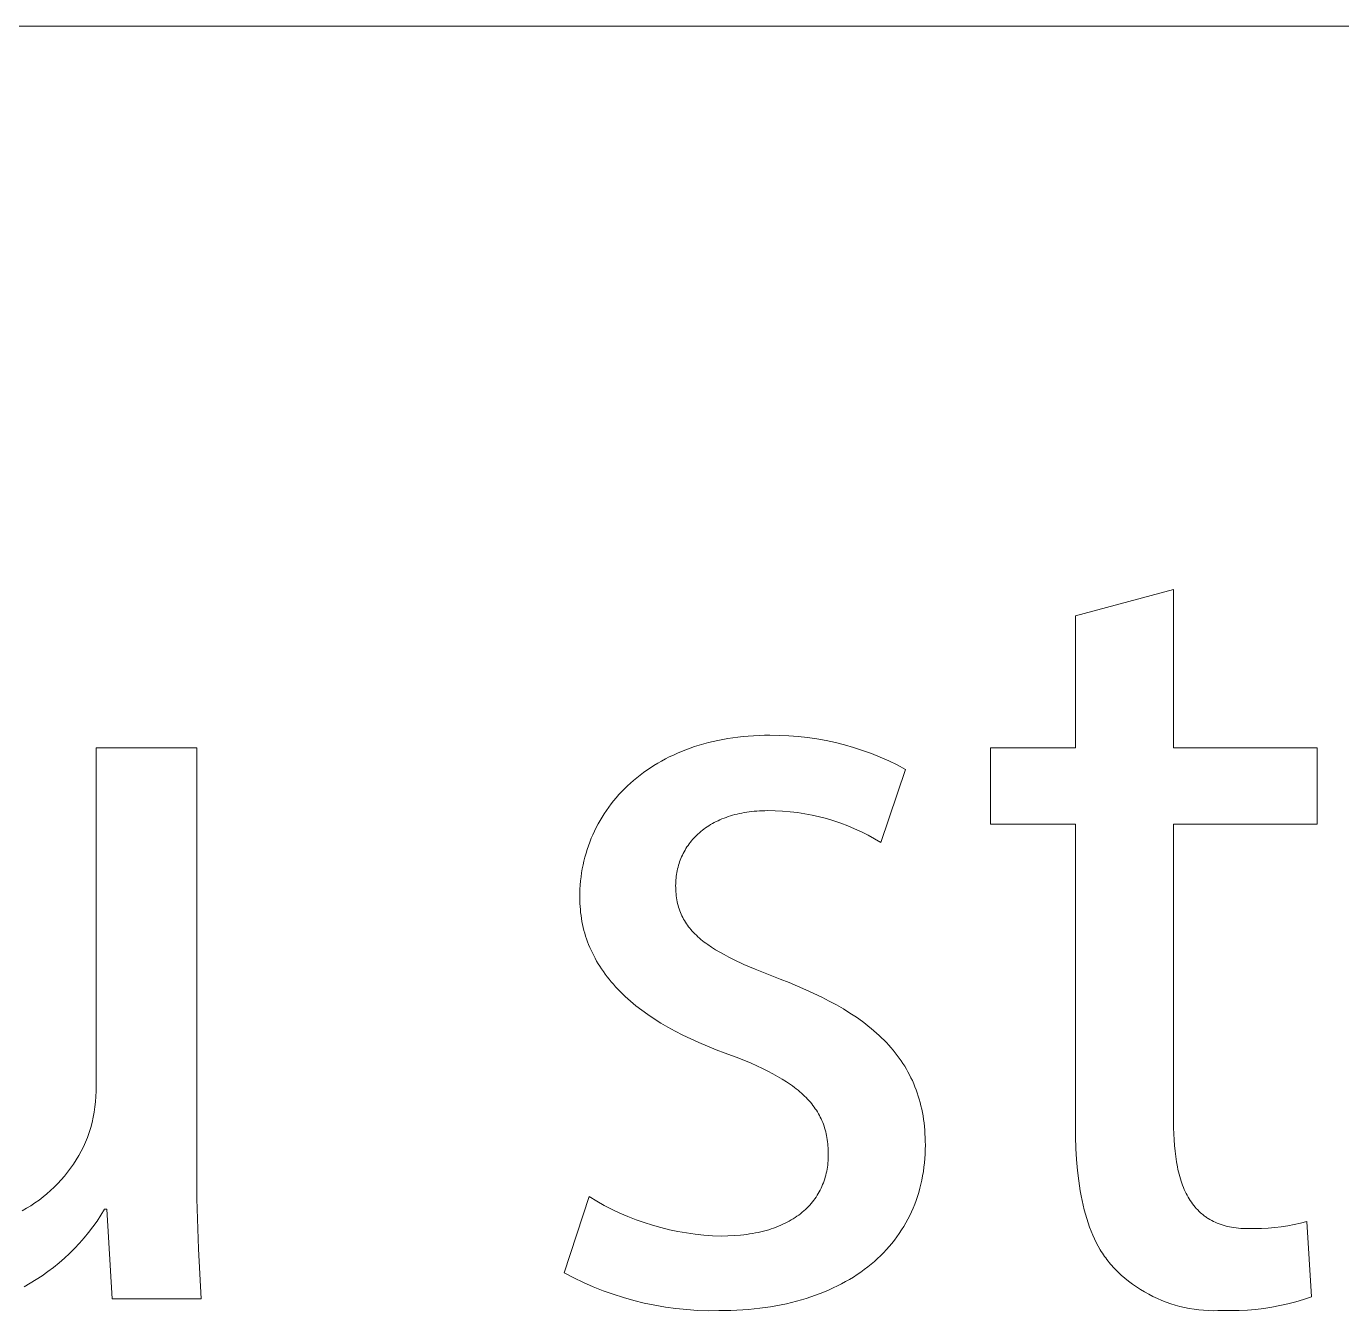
# Model space of a CAD drawing. Header units: millimetres. Extents: x -1519 to 3497, y -297 to 3208.
# Drawn here: x 2472.1 to 2530.1, y -213.2 to -156.6 of the extents above; entities that cross this region are included whole.
import ezdxf

# ---------------------------------------------------------------- set-up
doc = ezdxf.new("R2010")
doc.units = ezdxf.units.MM
doc.header["$MEASUREMENT"] = 0
doc.layers.add('Domyślny', color=7, linetype='Continuous', true_color=0x000000)

msp = doc.modelspace()

# ---------------------------------------------------------------- linework, layer by layer
at = {"layer": 'Domyślny', "color": 18, "lineweight": 15, "true_color": 0x000000}
for p, q in [((1601.477, -156.6), (3492.387, -156.6)), ((2518.326, -182.596), (2522.653, -181.443)), ((2522.653, -181.443), (2522.653, -188.426)), ((2518.326, -188.426), (2518.326, -182.596)), ((2503.907, -187.903), (2504.142, -187.887)), ((2504.142, -187.887), (2504.379, -187.875)), ((2504.379, -187.875), (2504.62, -187.868)), ((2504.62, -187.868), (2504.863, -187.866)), ((2504.863, -187.866), (2505.279, -187.87)), ((2505.279, -187.87), (2505.694, -187.888)), ((2505.694, -187.888), (2506.108, -187.92)), ((2475.162, -203.334), (2475.162, -188.417)), ((2475.162, -188.417), (2479.588, -188.417)), ((2479.588, -188.417), (2479.588, -206.107)), ((2501.156, -188.504), (2501.347, -188.433)), ((2501.347, -188.433), (2501.542, -188.367)), ((2501.542, -188.367), (2501.741, -188.304)), ((2501.741, -188.304), (2501.943, -188.246)), ((2501.943, -188.246), (2502.148, -188.191)), ((2502.148, -188.191), (2502.356, -188.14)), ((2502.356, -188.14), (2502.568, -188.093)), ((2502.568, -188.093), (2502.783, -188.051)), ((2502.783, -188.051), (2503.002, -188.013)), ((2503.002, -188.013), (2503.223, -187.979)), ((2503.223, -187.979), (2503.448, -187.949)), ((2503.448, -187.949), (2503.676, -187.924)), ((2503.676, -187.924), (2503.907, -187.903)), ((2506.108, -187.92), (2506.521, -187.967)), ((2506.521, -187.967), (2506.932, -188.027)), ((2506.932, -188.027), (2507.341, -188.1)), ((2507.341, -188.1), (2507.747, -188.188)), ((2507.747, -188.188), (2508.15, -188.289)), ((2508.15, -188.289), (2508.549, -188.404)), ((2508.549, -188.404), (2508.944, -188.533)), ((2514.585, -191.783), (2514.585, -188.426)), ((2514.585, -188.426), (2518.326, -188.426)), ((2522.653, -188.426), (2528.983, -188.426)), ((2528.983, -188.426), (2528.983, -191.783)), ((2499.912, -189.097), (2500.079, -189.002)), ((2500.079, -189.002), (2500.25, -188.91)), ((2500.25, -188.91), (2500.424, -188.822)), ((2500.424, -188.822), (2500.602, -188.737)), ((2500.602, -188.737), (2500.783, -188.655)), ((2500.783, -188.655), (2500.967, -188.578)), ((2500.967, -188.578), (2501.156, -188.504)), ((2508.944, -188.533), (2509.335, -188.674)), ((2509.335, -188.674), (2509.721, -188.829)), ((2509.721, -188.829), (2510.101, -188.996)), ((2510.101, -188.996), (2510.475, -189.176)), ((2498.988, -189.737), (2499.133, -189.623)), ((2499.133, -189.623), (2499.281, -189.511)), ((2499.281, -189.511), (2499.433, -189.403)), ((2499.433, -189.403), (2499.589, -189.298)), ((2499.589, -189.298), (2499.749, -189.196)), ((2499.749, -189.196), (2499.912, -189.097)), ((2510.843, -189.369), (2509.757, -192.593)), ((2510.475, -189.176), (2510.843, -189.369)), ((2498.447, -190.224), (2498.576, -190.098)), ((2498.576, -190.098), (2498.71, -189.975)), ((2498.71, -189.975), (2498.847, -189.855)), ((2498.847, -189.855), (2498.988, -189.737)), ((2497.858, -190.894), (2497.968, -190.755)), ((2497.968, -190.755), (2498.082, -190.618)), ((2498.082, -190.618), (2498.2, -190.484)), ((2498.2, -190.484), (2498.321, -190.353)), ((2498.321, -190.353), (2498.447, -190.224)), ((2497.459, -191.474), (2497.553, -191.326)), ((2497.553, -191.326), (2497.651, -191.179)), ((2497.651, -191.179), (2497.752, -191.035)), ((2497.752, -191.035), (2497.858, -190.894)), ((2503.314, -191.366), (2503.215, -191.393)), ((2503.414, -191.341), (2503.314, -191.366)), ((2503.517, -191.317), (2503.414, -191.341)), ((2503.621, -191.296), (2503.517, -191.317)), ((2503.728, -191.276), (2503.621, -191.296)), ((2503.836, -191.258), (2503.728, -191.276)), ((2503.945, -191.242), (2503.836, -191.258)), ((2504.057, -191.229), (2503.945, -191.242)), ((2504.17, -191.217), (2504.057, -191.229)), ((2504.285, -191.207), (2504.17, -191.217)), ((2504.402, -191.2), (2504.285, -191.207)), ((2504.52, -191.194), (2504.402, -191.2)), ((2504.641, -191.191), (2504.52, -191.194)), ((2504.763, -191.19), (2504.641, -191.191)), ((2505.091, -191.195), (2504.763, -191.19)), ((2505.419, -191.21), (2505.091, -191.195)), ((2505.747, -191.238), (2505.419, -191.21)), ((2506.073, -191.276), (2505.747, -191.238)), ((2506.397, -191.326), (2506.073, -191.276)), ((2506.72, -191.387), (2506.397, -191.326)), ((2497.126, -192.09), (2497.203, -191.933)), ((2497.203, -191.933), (2497.284, -191.778)), ((2497.284, -191.778), (2497.37, -191.625)), ((2497.37, -191.625), (2497.459, -191.474)), ((2502.096, -191.902), (2502.023, -191.953)), ((2502.171, -191.854), (2502.096, -191.902)), ((2502.247, -191.807), (2502.171, -191.854)), ((2502.326, -191.761), (2502.247, -191.807)), ((2502.407, -191.717), (2502.326, -191.761)), ((2502.489, -191.674), (2502.407, -191.717)), ((2502.573, -191.633), (2502.489, -191.674)), ((2502.659, -191.594), (2502.573, -191.633)), ((2502.747, -191.556), (2502.659, -191.594)), ((2502.837, -191.52), (2502.747, -191.556)), ((2502.929, -191.486), (2502.837, -191.52)), ((2503.022, -191.453), (2502.929, -191.486)), ((2503.118, -191.422), (2503.022, -191.453)), ((2503.215, -191.393), (2503.118, -191.422)), ((2507.04, -191.46), (2506.72, -191.387)), ((2507.358, -191.543), (2507.04, -191.46)), ((2507.673, -191.637), (2507.358, -191.543)), ((2507.984, -191.742), (2507.673, -191.637)), ((2508.291, -191.858), (2507.984, -191.742)), ((2508.594, -191.985), (2508.291, -191.858)), ((2518.326, -191.783), (2514.585, -191.783)), ((2518.326, -205.046), (2518.326, -191.783)), ((2528.983, -191.783), (2522.653, -191.783)), ((2522.653, -191.783), (2522.653, -204.896)), ((2496.92, -192.573), (2496.984, -192.41)), ((2496.984, -192.41), (2497.053, -192.249)), ((2497.053, -192.249), (2497.126, -192.09)), ((2501.398, -192.528), (2501.346, -192.593)), ((2501.452, -192.465), (2501.398, -192.528)), ((2501.508, -192.403), (2501.452, -192.465)), ((2501.565, -192.342), (2501.508, -192.403)), ((2501.625, -192.283), (2501.565, -192.342)), ((2501.686, -192.224), (2501.625, -192.283)), ((2501.75, -192.167), (2501.686, -192.224)), ((2501.815, -192.111), (2501.75, -192.167)), ((2501.883, -192.057), (2501.815, -192.111)), ((2501.952, -192.004), (2501.883, -192.057)), ((2502.023, -191.953), (2501.952, -192.004)), ((2508.893, -192.122), (2508.594, -191.985)), ((2509.186, -192.269), (2508.893, -192.122)), ((2509.475, -192.426), (2509.186, -192.269)), ((2509.757, -192.593), (2509.475, -192.426)), ((2496.705, -193.242), (2496.752, -193.072)), ((2496.752, -193.072), (2496.804, -192.904)), ((2496.804, -192.904), (2496.859, -192.738)), ((2496.859, -192.738), (2496.92, -192.573)), ((2501.039, -193.073), (2501.003, -193.146)), ((2501.077, -193.002), (2501.039, -193.073)), ((2501.117, -192.931), (2501.077, -193.002)), ((2501.159, -192.861), (2501.117, -192.931)), ((2501.203, -192.792), (2501.159, -192.861)), ((2501.249, -192.725), (2501.203, -192.792)), ((2501.297, -192.658), (2501.249, -192.725)), ((2501.346, -192.593), (2501.297, -192.658)), ((2496.59, -193.76), (2496.624, -193.586)), ((2496.624, -193.586), (2496.662, -193.413)), ((2496.662, -193.413), (2496.705, -193.242)), ((2500.808, -193.678), (2500.788, -193.758)), ((2500.83, -193.6), (2500.808, -193.678)), ((2500.854, -193.522), (2500.83, -193.6)), ((2500.88, -193.445), (2500.854, -193.522)), ((2500.907, -193.369), (2500.88, -193.445)), ((2500.937, -193.294), (2500.907, -193.369)), ((2500.969, -193.22), (2500.937, -193.294)), ((2501.003, -193.146), (2500.969, -193.22)), ((2496.514, -194.291), (2496.535, -194.113)), ((2496.535, -194.113), (2496.56, -193.936)), ((2496.56, -193.936), (2496.59, -193.76)), ((2500.713, -194.246), (2500.708, -194.329)), ((2500.721, -194.163), (2500.713, -194.246)), ((2500.73, -194.081), (2500.721, -194.163)), ((2500.742, -193.999), (2500.73, -194.081)), ((2500.755, -193.918), (2500.742, -193.999)), ((2500.771, -193.837), (2500.755, -193.918)), ((2500.788, -193.758), (2500.771, -193.837)), ((2496.478, -195.015), (2496.48, -194.832)), ((2496.48, -194.832), (2496.487, -194.651)), ((2496.487, -194.651), (2496.498, -194.47)), ((2496.498, -194.47), (2496.514, -194.291)), ((2500.705, -194.413), (2500.704, -194.497)), ((2500.704, -194.497), (2500.705, -194.591)), ((2500.708, -194.329), (2500.705, -194.413)), ((2500.705, -194.591), (2500.708, -194.684)), ((2500.708, -194.684), (2500.713, -194.774)), ((2500.713, -194.774), (2500.721, -194.864)), ((2496.479, -195.151), (2496.478, -195.015)), ((2496.484, -195.286), (2496.479, -195.151)), ((2496.491, -195.421), (2496.484, -195.286)), ((2496.502, -195.554), (2496.491, -195.421)), ((2500.721, -194.864), (2500.73, -194.951)), ((2500.73, -194.951), (2500.742, -195.038)), ((2500.742, -195.038), (2500.756, -195.122)), ((2500.756, -195.122), (2500.772, -195.206)), ((2500.772, -195.206), (2500.79, -195.288)), ((2500.79, -195.288), (2500.81, -195.368)), ((2500.81, -195.368), (2500.833, -195.448)), ((2496.516, -195.687), (2496.502, -195.554)), ((2496.533, -195.819), (2496.516, -195.687)), ((2496.552, -195.95), (2496.533, -195.819)), ((2496.575, -196.081), (2496.552, -195.95)), ((2500.833, -195.448), (2500.857, -195.526)), ((2500.857, -195.526), (2500.884, -195.602)), ((2500.884, -195.602), (2500.913, -195.678)), ((2500.913, -195.678), (2500.944, -195.752)), ((2500.944, -195.752), (2500.978, -195.826)), ((2500.978, -195.826), (2501.014, -195.898)), ((2501.014, -195.898), (2501.051, -195.969)), ((2501.051, -195.969), (2501.092, -196.039)), ((2496.601, -196.211), (2496.575, -196.081)), ((2496.63, -196.34), (2496.601, -196.211)), ((2496.662, -196.468), (2496.63, -196.34)), ((2496.698, -196.595), (2496.662, -196.468)), ((2501.092, -196.039), (2501.134, -196.108)), ((2501.134, -196.108), (2501.178, -196.176)), ((2501.178, -196.176), (2501.225, -196.243)), ((2501.225, -196.243), (2501.274, -196.309)), ((2501.274, -196.309), (2501.326, -196.374)), ((2501.326, -196.374), (2501.379, -196.438)), ((2501.379, -196.438), (2501.435, -196.502)), ((2501.435, -196.502), (2501.493, -196.564)), ((2501.493, -196.564), (2501.554, -196.626)), ((2496.736, -196.721), (2496.698, -196.595)), ((2496.777, -196.847), (2496.736, -196.721)), ((2496.822, -196.972), (2496.777, -196.847)), ((2496.869, -197.096), (2496.822, -196.972)), ((2496.92, -197.219), (2496.869, -197.096)), ((2501.554, -196.626), (2501.617, -196.688)), ((2501.617, -196.688), (2501.682, -196.748)), ((2501.682, -196.748), (2501.749, -196.808)), ((2501.749, -196.808), (2501.819, -196.867)), ((2501.819, -196.867), (2501.891, -196.926)), ((2501.891, -196.926), (2501.965, -196.984)), ((2501.965, -196.984), (2502.042, -197.041)), ((2502.042, -197.041), (2502.121, -197.098)), ((2502.121, -197.098), (2502.286, -197.211)), ((2496.974, -197.341), (2496.92, -197.219)), ((2497.031, -197.462), (2496.974, -197.341)), ((2497.091, -197.583), (2497.031, -197.462)), ((2497.154, -197.702), (2497.091, -197.583)), ((2497.22, -197.821), (2497.154, -197.702)), ((2502.286, -197.211), (2502.461, -197.322)), ((2502.461, -197.322), (2502.645, -197.432)), ((2502.645, -197.432), (2502.838, -197.54)), ((2502.838, -197.54), (2503.042, -197.648)), ((2503.042, -197.648), (2503.255, -197.755)), ((2497.29, -197.938), (2497.22, -197.821)), ((2497.362, -198.055), (2497.29, -197.938)), ((2497.438, -198.171), (2497.362, -198.055)), ((2497.517, -198.286), (2497.438, -198.171)), ((2497.599, -198.4), (2497.517, -198.286)), ((2503.255, -197.755), (2503.71, -197.969)), ((2503.71, -197.969), (2504.205, -198.184)), ((2504.205, -198.184), (2505.314, -198.623)), ((2497.684, -198.513), (2497.599, -198.4)), ((2497.772, -198.625), (2497.684, -198.513)), ((2497.864, -198.736), (2497.772, -198.625)), ((2497.958, -198.846), (2497.864, -198.736)), ((2498.056, -198.955), (2497.958, -198.846)), ((2505.314, -198.623), (2505.704, -198.775)), ((2505.704, -198.775), (2506.082, -198.93)), ((2498.157, -199.063), (2498.056, -198.955)), ((2498.262, -199.171), (2498.157, -199.063)), ((2498.369, -199.277), (2498.262, -199.171)), ((2498.48, -199.382), (2498.369, -199.277)), ((2498.593, -199.486), (2498.48, -199.382)), ((2498.71, -199.589), (2498.593, -199.486)), ((2506.082, -198.93), (2506.448, -199.088)), ((2506.448, -199.088), (2506.802, -199.25)), ((2506.802, -199.25), (2507.144, -199.415)), ((2507.144, -199.415), (2507.474, -199.585)), ((2498.831, -199.691), (2498.71, -199.589)), ((2498.954, -199.792), (2498.831, -199.691)), ((2499.21, -199.991), (2498.954, -199.792)), ((2499.48, -200.185), (2499.21, -199.991)), ((2507.474, -199.585), (2507.791, -199.758)), ((2507.791, -199.758), (2508.097, -199.936)), ((2508.097, -199.936), (2508.39, -200.117)), ((2499.762, -200.375), (2499.48, -200.185)), ((2500.058, -200.561), (2499.762, -200.375)), ((2500.366, -200.742), (2500.058, -200.561)), ((2508.39, -200.117), (2508.671, -200.304)), ((2508.671, -200.304), (2508.939, -200.495)), ((2508.939, -200.495), (2509.069, -200.593)), ((2509.069, -200.593), (2509.195, -200.692)), ((2500.687, -200.919), (2500.366, -200.742)), ((2501.022, -201.091), (2500.687, -200.919)), ((2501.37, -201.259), (2501.022, -201.091)), ((2509.195, -200.692), (2509.319, -200.792)), ((2509.319, -200.792), (2509.44, -200.893)), ((2509.44, -200.893), (2509.557, -200.996)), ((2509.557, -200.996), (2509.671, -201.1)), ((2509.671, -201.1), (2509.782, -201.205)), ((2509.782, -201.205), (2509.891, -201.312)), ((2501.73, -201.421), (2501.37, -201.259)), ((2502.104, -201.579), (2501.73, -201.421)), ((2502.492, -201.732), (2502.104, -201.579)), ((2502.892, -201.88), (2502.492, -201.732)), ((2509.891, -201.312), (2509.996, -201.42)), ((2509.996, -201.42), (2510.098, -201.53)), ((2510.098, -201.53), (2510.197, -201.641)), ((2510.197, -201.641), (2510.292, -201.753)), ((2510.292, -201.753), (2510.385, -201.868)), ((2503.483, -202.106), (2502.892, -201.88)), ((2504.027, -202.332), (2503.483, -202.106)), ((2504.283, -202.446), (2504.027, -202.332)), ((2510.385, -201.868), (2510.475, -201.983)), ((2510.475, -201.983), (2510.561, -202.101)), ((2510.561, -202.101), (2510.644, -202.219)), ((2510.644, -202.219), (2510.725, -202.34)), ((2510.725, -202.34), (2510.802, -202.462)), ((2504.527, -202.56), (2504.283, -202.446)), ((2504.761, -202.675), (2504.527, -202.56)), ((2504.983, -202.791), (2504.761, -202.675)), ((2505.195, -202.909), (2504.983, -202.791)), ((2505.397, -203.028), (2505.195, -202.909)), ((2510.802, -202.462), (2510.876, -202.586)), ((2510.876, -202.586), (2510.947, -202.711)), ((2510.947, -202.711), (2511.014, -202.838)), ((2511.014, -202.838), (2511.079, -202.967)), ((2511.079, -202.967), (2511.141, -203.097)), ((2475.158, -203.565), (2475.162, -203.334)), ((2505.588, -203.148), (2505.397, -203.028)), ((2505.768, -203.271), (2505.588, -203.148)), ((2505.855, -203.332), (2505.768, -203.271)), ((2505.939, -203.395), (2505.855, -203.332)), ((2506.021, -203.458), (2505.939, -203.395)), ((2506.1, -203.521), (2506.021, -203.458)), ((2506.176, -203.585), (2506.1, -203.521)), ((2511.141, -203.097), (2511.199, -203.23)), ((2511.199, -203.23), (2511.254, -203.364)), ((2511.254, -203.364), (2511.306, -203.5)), ((2511.306, -203.5), (2511.355, -203.637)), ((2475.1, -204.257), (2475.127, -204.027)), ((2475.127, -204.027), (2475.147, -203.796)), ((2475.147, -203.796), (2475.158, -203.565)), ((2506.25, -203.65), (2506.176, -203.585)), ((2506.322, -203.715), (2506.25, -203.65)), ((2506.391, -203.781), (2506.322, -203.715)), ((2506.458, -203.847), (2506.391, -203.781)), ((2506.523, -203.914), (2506.458, -203.847)), ((2506.585, -203.982), (2506.523, -203.914)), ((2506.645, -204.051), (2506.585, -203.982)), ((2506.702, -204.12), (2506.645, -204.051)), ((2506.758, -204.19), (2506.702, -204.12)), ((2511.355, -203.637), (2511.401, -203.777)), ((2511.401, -203.777), (2511.444, -203.919)), ((2511.444, -203.919), (2511.483, -204.062)), ((2511.483, -204.062), (2511.52, -204.207)), ((2475.023, -204.713), (2475.066, -204.486)), ((2475.066, -204.486), (2475.1, -204.257)), ((2506.811, -204.261), (2506.758, -204.19)), ((2506.861, -204.333), (2506.811, -204.261)), ((2506.91, -204.405), (2506.861, -204.333)), ((2506.956, -204.479), (2506.91, -204.405)), ((2506.999, -204.553), (2506.956, -204.479)), ((2507.041, -204.628), (2506.999, -204.553)), ((2507.081, -204.705), (2507.041, -204.628)), ((2507.118, -204.782), (2507.081, -204.705)), ((2511.52, -204.207), (2511.553, -204.355)), ((2511.553, -204.355), (2511.583, -204.504)), ((2511.583, -204.504), (2511.61, -204.655)), ((2511.61, -204.655), (2511.634, -204.808)), ((2474.85, -205.386), (2474.915, -205.164)), ((2474.915, -205.164), (2474.973, -204.939)), ((2474.973, -204.939), (2475.023, -204.713)), ((2507.153, -204.86), (2507.118, -204.782)), ((2507.186, -204.939), (2507.153, -204.86)), ((2507.217, -205.019), (2507.186, -204.939)), ((2507.246, -205.1), (2507.217, -205.019)), ((2507.272, -205.182), (2507.246, -205.1)), ((2507.297, -205.266), (2507.272, -205.182)), ((2507.319, -205.35), (2507.297, -205.266)), ((2511.634, -204.808), (2511.655, -204.964)), ((2511.655, -204.964), (2511.672, -205.121)), ((2511.672, -205.121), (2511.686, -205.28)), ((2511.686, -205.28), (2511.697, -205.442)), ((2518.332, -205.573), (2518.326, -205.046)), ((2522.653, -204.896), (2522.655, -205.174)), ((2522.655, -205.174), (2522.663, -205.444)), ((2474.598, -206.009), (2474.691, -205.809)), ((2474.691, -205.809), (2474.778, -205.605)), ((2474.778, -205.605), (2474.85, -205.386)), ((2507.34, -205.435), (2507.319, -205.35)), ((2507.358, -205.522), (2507.34, -205.435)), ((2507.375, -205.61), (2507.358, -205.522)), ((2507.389, -205.699), (2507.375, -205.61)), ((2507.401, -205.789), (2507.389, -205.699)), ((2507.412, -205.881), (2507.401, -205.789)), ((2511.697, -205.442), (2511.705, -205.606)), ((2511.705, -205.606), (2511.71, -205.772)), ((2511.71, -205.772), (2511.712, -205.94)), ((2518.349, -206.085), (2518.332, -205.573)), ((2522.663, -205.444), (2522.676, -205.707)), ((2522.676, -205.707), (2522.695, -205.962)), ((2474.277, -206.588), (2474.391, -206.399)), ((2474.391, -206.399), (2474.498, -206.206)), ((2474.498, -206.206), (2474.598, -206.009)), ((2479.588, -206.107), (2479.599, -208.313)), ((2507.42, -205.973), (2507.412, -205.881)), ((2507.427, -206.067), (2507.42, -205.973)), ((2507.432, -206.163), (2507.427, -206.067)), ((2507.435, -206.259), (2507.432, -206.163)), ((2507.434, -206.451), (2507.435, -206.357)), ((2507.435, -206.357), (2507.435, -206.259)), ((2511.702, -206.337), (2511.69, -206.532)), ((2511.709, -206.139), (2511.702, -206.337)), ((2511.712, -205.94), (2511.709, -206.139)), ((2518.378, -206.579), (2518.349, -206.085)), ((2522.695, -205.962), (2522.719, -206.209)), ((2522.719, -206.209), (2522.749, -206.448)), ((2473.898, -207.132), (2474.031, -206.955)), ((2474.031, -206.955), (2474.157, -206.774)), ((2474.157, -206.774), (2474.277, -206.588)), ((2507.365, -207.087), (2507.381, -206.998)), ((2507.381, -206.998), (2507.396, -206.909)), ((2507.396, -206.909), (2507.408, -206.819)), ((2507.408, -206.819), (2507.418, -206.728)), ((2507.418, -206.728), (2507.426, -206.636)), ((2507.426, -206.636), (2507.431, -206.544)), ((2507.431, -206.544), (2507.434, -206.451)), ((2511.651, -206.918), (2511.624, -207.108)), ((2511.673, -206.726), (2511.651, -206.918)), ((2511.69, -206.532), (2511.673, -206.726)), ((2518.419, -207.057), (2518.378, -206.579)), ((2522.749, -206.448), (2522.785, -206.68)), ((2522.785, -206.68), (2522.827, -206.903)), ((2522.827, -206.903), (2522.85, -207.011)), ((2522.85, -207.011), (2522.874, -207.118)), ((2473.466, -207.633), (2473.616, -207.471)), ((2473.616, -207.471), (2473.76, -207.304)), ((2473.76, -207.304), (2473.898, -207.132)), ((2507.185, -207.683), (2507.217, -207.6)), ((2507.217, -207.6), (2507.248, -207.517)), ((2507.248, -207.517), (2507.275, -207.433)), ((2507.275, -207.433), (2507.301, -207.348)), ((2507.301, -207.348), (2507.325, -207.262)), ((2507.325, -207.262), (2507.346, -207.175)), ((2507.346, -207.175), (2507.365, -207.087)), ((2511.557, -207.481), (2511.516, -207.664)), ((2511.593, -207.295), (2511.557, -207.481)), ((2511.624, -207.108), (2511.593, -207.295)), ((2518.473, -207.517), (2518.419, -207.057)), ((2518.505, -207.741), (2518.473, -207.517)), ((2522.874, -207.118), (2522.901, -207.222)), ((2522.901, -207.222), (2522.929, -207.324)), ((2522.929, -207.324), (2522.958, -207.424)), ((2522.958, -207.424), (2522.989, -207.523)), ((2522.989, -207.523), (2523.022, -207.619)), ((2472.813, -208.227), (2472.984, -208.087)), ((2472.984, -208.087), (2473.15, -207.941)), ((2473.15, -207.941), (2473.31, -207.79)), ((2473.31, -207.79), (2473.466, -207.633)), ((2506.894, -208.229), (2506.942, -208.154)), ((2506.942, -208.154), (2506.988, -208.078)), ((2506.988, -208.078), (2507.032, -208.001)), ((2507.032, -208.001), (2507.074, -207.923)), ((2507.074, -207.923), (2507.113, -207.844)), ((2507.113, -207.844), (2507.15, -207.764)), ((2507.15, -207.764), (2507.185, -207.683)), ((2511.42, -208.024), (2511.365, -208.201)), ((2511.47, -207.845), (2511.42, -208.024)), ((2511.516, -207.664), (2511.47, -207.845)), ((2518.54, -207.961), (2518.505, -207.741)), ((2518.579, -208.176), (2518.54, -207.961)), ((2518.622, -208.386), (2518.579, -208.176)), ((2523.022, -207.619), (2523.056, -207.713)), ((2523.056, -207.713), (2523.092, -207.804)), ((2523.092, -207.804), (2523.13, -207.894)), ((2523.13, -207.894), (2523.169, -207.982)), ((2523.169, -207.982), (2523.21, -208.067)), ((2523.21, -208.067), (2523.253, -208.15)), ((2523.253, -208.15), (2523.298, -208.231)), ((2471.893, -208.835), (2472.085, -208.726)), ((2472.085, -208.726), (2472.273, -208.611)), ((2472.273, -208.611), (2472.458, -208.489)), ((2472.458, -208.489), (2472.638, -208.361)), ((2472.638, -208.361), (2472.813, -208.227)), ((2475.529, -208.762), (2475.366, -209.029)), ((2475.63, -208.762), (2475.529, -208.762)), ((2475.864, -212.721), (2475.63, -208.762)), ((2479.599, -208.313), (2479.666, -210.518)), ((2495.793, -211.569), (2496.895, -208.211)), ((2496.895, -208.211), (2497.224, -208.41)), ((2497.224, -208.41), (2497.559, -208.597)), ((2497.559, -208.597), (2497.9, -208.773)), ((2506.422, -208.78), (2506.489, -208.716)), ((2506.489, -208.716), (2506.554, -208.65)), ((2506.554, -208.65), (2506.616, -208.583)), ((2506.616, -208.583), (2506.677, -208.515)), ((2506.677, -208.515), (2506.734, -208.445)), ((2506.734, -208.445), (2506.79, -208.374)), ((2506.79, -208.374), (2506.843, -208.302)), ((2506.843, -208.302), (2506.894, -208.229)), ((2511.173, -208.717), (2511.1, -208.884)), ((2511.242, -208.547), (2511.173, -208.717)), ((2511.306, -208.375), (2511.242, -208.547)), ((2511.365, -208.201), (2511.306, -208.375)), ((2518.667, -208.592), (2518.622, -208.386)), ((2518.717, -208.794), (2518.667, -208.592)), ((2523.298, -208.231), (2523.344, -208.31)), ((2523.344, -208.31), (2523.392, -208.387)), ((2523.392, -208.387), (2523.442, -208.461)), ((2523.442, -208.461), (2523.493, -208.533)), ((2523.493, -208.533), (2523.547, -208.603)), ((2523.547, -208.603), (2523.602, -208.671)), ((2523.602, -208.671), (2523.659, -208.737)), ((2523.659, -208.737), (2523.718, -208.8)), ((2475.194, -209.289), (2475.014, -209.544)), ((2475.366, -209.029), (2475.194, -209.289)), ((2497.9, -208.773), (2498.247, -208.937)), ((2498.247, -208.937), (2498.599, -209.089)), ((2498.599, -209.089), (2498.957, -209.23)), ((2498.957, -209.23), (2499.318, -209.358)), ((2505.527, -209.388), (2505.621, -209.341)), ((2505.621, -209.341), (2505.712, -209.292)), ((2505.712, -209.292), (2505.8, -209.241)), ((2505.8, -209.241), (2505.886, -209.189)), ((2505.886, -209.189), (2505.97, -209.135)), ((2505.97, -209.135), (2506.051, -209.08)), ((2506.051, -209.08), (2506.13, -209.023)), ((2506.13, -209.023), (2506.207, -208.964)), ((2506.207, -208.964), (2506.281, -208.904)), ((2506.281, -208.904), (2506.353, -208.843)), ((2506.353, -208.843), (2506.422, -208.78)), ((2510.939, -209.211), (2510.852, -209.37)), ((2511.022, -209.049), (2510.939, -209.211)), ((2511.1, -208.884), (2511.022, -209.049)), ((2518.77, -208.991), (2518.717, -208.794)), ((2518.827, -209.183), (2518.77, -208.991)), ((2518.887, -209.371), (2518.827, -209.183)), ((2523.718, -208.8), (2523.779, -208.861)), ((2523.779, -208.861), (2523.842, -208.92)), ((2523.842, -208.92), (2523.907, -208.976)), ((2523.907, -208.976), (2523.94, -209.004)), ((2523.94, -209.004), (2523.973, -209.03)), ((2523.973, -209.03), (2524.007, -209.057)), ((2524.007, -209.057), (2524.042, -209.082)), ((2524.042, -209.082), (2524.077, -209.107)), ((2524.077, -209.107), (2524.112, -209.132)), ((2524.112, -209.132), (2524.148, -209.156)), ((2524.148, -209.156), (2524.185, -209.179)), ((2524.185, -209.179), (2524.259, -209.224)), ((2524.259, -209.224), (2524.336, -209.267)), ((2524.336, -209.267), (2524.414, -209.307)), ((2524.414, -209.307), (2524.495, -209.345)), ((2524.495, -209.345), (2524.578, -209.38)), ((2528.253, -209.377), (2528.532, -209.305)), ((2528.532, -209.305), (2528.733, -212.629)), ((2474.825, -209.792), (2474.627, -210.034)), ((2475.014, -209.544), (2474.825, -209.792)), ((2499.318, -209.358), (2499.684, -209.474)), ((2499.684, -209.474), (2500.054, -209.578)), ((2500.054, -209.578), (2500.426, -209.669)), ((2500.426, -209.669), (2500.802, -209.747)), ((2500.802, -209.747), (2501.18, -209.813)), ((2501.18, -209.813), (2501.56, -209.866)), ((2501.56, -209.866), (2501.942, -209.907)), ((2501.942, -209.907), (2502.325, -209.934)), ((2503.293, -209.93), (2503.57, -209.908)), ((2503.57, -209.908), (2503.705, -209.893)), ((2503.705, -209.893), (2503.837, -209.876)), ((2503.837, -209.876), (2503.967, -209.858)), ((2503.967, -209.858), (2504.094, -209.837)), ((2504.094, -209.837), (2504.219, -209.814)), ((2504.219, -209.814), (2504.342, -209.789)), ((2504.342, -209.789), (2504.462, -209.762)), ((2504.462, -209.762), (2504.579, -209.733)), ((2504.579, -209.733), (2504.694, -209.702)), ((2504.694, -209.702), (2504.807, -209.669)), ((2504.807, -209.669), (2504.917, -209.634)), ((2504.917, -209.634), (2505.025, -209.598)), ((2505.025, -209.598), (2505.13, -209.559)), ((2505.13, -209.559), (2505.233, -209.519)), ((2505.233, -209.519), (2505.334, -209.477)), ((2505.334, -209.477), (2505.432, -209.433)), ((2505.432, -209.433), (2505.527, -209.388)), ((2510.565, -209.833), (2510.46, -209.982)), ((2510.665, -209.682), (2510.565, -209.833)), ((2510.761, -209.527), (2510.665, -209.682)), ((2510.852, -209.37), (2510.761, -209.527)), ((2518.952, -209.554), (2518.887, -209.371)), ((2519.02, -209.733), (2518.952, -209.554)), ((2519.093, -209.906), (2519.02, -209.733)), ((2519.169, -210.075), (2519.093, -209.906)), ((2524.578, -209.38), (2524.662, -209.413)), ((2524.662, -209.413), (2524.749, -209.444)), ((2524.749, -209.444), (2524.838, -209.472)), ((2524.838, -209.472), (2524.929, -209.498)), ((2524.929, -209.498), (2525.022, -209.522)), ((2525.022, -209.522), (2525.118, -209.543)), ((2525.118, -209.543), (2525.215, -209.562)), ((2525.215, -209.562), (2525.315, -209.578)), ((2525.315, -209.578), (2525.417, -209.591)), ((2525.417, -209.591), (2525.521, -209.603)), ((2525.521, -209.603), (2525.627, -209.611)), ((2525.627, -209.611), (2525.736, -209.618)), ((2525.736, -209.618), (2525.847, -209.621)), ((2525.847, -209.621), (2525.96, -209.623)), ((2525.96, -209.623), (2526.249, -209.624)), ((2526.249, -209.624), (2526.538, -209.616)), ((2526.538, -209.616), (2526.826, -209.599)), ((2526.826, -209.599), (2527.114, -209.573)), ((2527.114, -209.573), (2527.401, -209.538)), ((2527.401, -209.538), (2527.686, -209.493)), ((2527.686, -209.493), (2527.97, -209.44)), ((2527.97, -209.44), (2528.253, -209.377)), ((2474.208, -210.496), (2473.987, -210.717)), ((2474.421, -210.268), (2474.208, -210.496)), ((2474.627, -210.034), (2474.421, -210.268)), ((2502.325, -209.934), (2502.708, -209.948)), ((2502.708, -209.948), (2503.005, -209.944)), ((2503.005, -209.944), (2503.293, -209.93)), ((2510.119, -210.412), (2509.997, -210.55)), ((2510.237, -210.272), (2510.119, -210.412)), ((2510.351, -210.128), (2510.237, -210.272)), ((2510.46, -209.982), (2510.351, -210.128)), ((2519.25, -210.239), (2519.169, -210.075)), ((2519.334, -210.399), (2519.25, -210.239)), ((2519.423, -210.553), (2519.334, -210.399)), ((2473.758, -210.929), (2473.523, -211.134)), ((2473.987, -210.717), (2473.758, -210.929)), ((2479.666, -210.518), (2479.789, -212.721)), ((2509.465, -211.07), (2509.321, -211.193)), ((2509.604, -210.945), (2509.465, -211.07)), ((2509.739, -210.816), (2509.604, -210.945)), ((2509.87, -210.684), (2509.739, -210.816)), ((2509.997, -210.55), (2509.87, -210.684)), ((2519.469, -210.629), (2519.423, -210.553)), ((2519.516, -210.703), (2519.469, -210.629)), ((2519.564, -210.776), (2519.516, -210.703)), ((2519.613, -210.848), (2519.564, -210.776)), ((2519.664, -210.918), (2519.613, -210.848)), ((2519.715, -210.987), (2519.664, -210.918)), ((2519.767, -211.055), (2519.715, -210.987)), ((2519.821, -211.122), (2519.767, -211.055)), ((2473.032, -211.519), (2472.777, -211.699)), ((2473.281, -211.331), (2473.032, -211.519)), ((2473.523, -211.134), (2473.281, -211.331)), ((2496.212, -211.789), (2495.793, -211.569)), ((2508.704, -211.651), (2508.539, -211.758)), ((2508.865, -211.542), (2508.704, -211.651)), ((2509.021, -211.429), (2508.865, -211.542)), ((2509.173, -211.312), (2509.021, -211.429)), ((2509.321, -211.193), (2509.173, -211.312)), ((2519.876, -211.188), (2519.821, -211.122)), ((2519.932, -211.252), (2519.876, -211.188)), ((2519.989, -211.315), (2519.932, -211.252)), ((2520.047, -211.377), (2519.989, -211.315)), ((2520.197, -211.526), (2520.047, -211.377)), ((2520.351, -211.67), (2520.197, -211.526)), ((2472.249, -212.032), (2471.977, -212.185)), ((2472.515, -211.87), (2472.249, -212.032)), ((2472.777, -211.699), (2472.515, -211.87)), ((2496.638, -211.994), (2496.212, -211.789)), ((2497.071, -212.185), (2496.638, -211.994)), ((2497.511, -212.36), (2497.071, -212.185)), ((2507.655, -212.239), (2507.466, -212.325)), ((2507.84, -212.15), (2507.655, -212.239)), ((2508.021, -212.057), (2507.84, -212.15)), ((2508.198, -211.961), (2508.021, -212.057)), ((2508.371, -211.861), (2508.198, -211.961)), ((2508.539, -211.758), (2508.371, -211.861)), ((2520.511, -211.809), (2520.351, -211.67)), ((2520.675, -211.942), (2520.511, -211.809)), ((2520.844, -212.069), (2520.675, -211.942)), ((2521.017, -212.191), (2520.844, -212.069)), ((2521.194, -212.306), (2521.017, -212.191)), ((2479.789, -212.721), (2475.864, -212.721)), ((2497.956, -212.52), (2497.511, -212.36)), ((2498.406, -212.664), (2497.956, -212.52)), ((2498.862, -212.793), (2498.406, -212.664)), ((2499.321, -212.905), (2498.862, -212.793)), ((2506.033, -212.824), (2505.812, -212.88)), ((2506.249, -212.764), (2506.033, -212.824)), ((2506.462, -212.7), (2506.249, -212.764)), ((2506.67, -212.632), (2506.462, -212.7)), ((2506.875, -212.561), (2506.67, -212.632)), ((2507.076, -212.486), (2506.875, -212.561)), ((2507.273, -212.407), (2507.076, -212.486)), ((2507.466, -212.325), (2507.273, -212.407)), ((2521.375, -212.416), (2521.194, -212.306)), ((2521.56, -212.519), (2521.375, -212.416)), ((2521.748, -212.615), (2521.56, -212.519)), ((2521.94, -212.705), (2521.748, -212.615)), ((2522.134, -212.788), (2521.94, -212.705)), ((2522.331, -212.865), (2522.134, -212.788)), ((2528.39, -212.744), (2528.043, -212.848)), ((2528.733, -212.629), (2528.39, -212.744)), ((2499.784, -213.002), (2499.321, -212.905)), ((2500.251, -213.082), (2499.784, -213.002)), ((2500.719, -213.146), (2500.251, -213.082)), ((2501.19, -213.194), (2500.719, -213.146)), ((2501.662, -213.226), (2501.19, -213.194)), ((2502.135, -213.241), (2501.662, -213.226)), ((2502.608, -213.239), (2502.135, -213.241)), ((2503.141, -213.23), (2502.608, -213.239)), ((2503.66, -213.204), (2503.141, -213.23)), ((2503.914, -213.185), (2503.66, -213.204)), ((2504.164, -213.161), (2503.914, -213.185)), ((2504.411, -213.133), (2504.164, -213.161)), ((2504.654, -213.101), (2504.411, -213.133)), ((2504.893, -213.065), (2504.654, -213.101)), ((2505.128, -213.024), (2504.893, -213.065)), ((2505.36, -212.98), (2505.128, -213.024)), ((2505.588, -212.932), (2505.36, -212.98)), ((2505.812, -212.88), (2505.588, -212.932)), ((2522.531, -212.934), (2522.331, -212.865)), ((2522.733, -212.997), (2522.531, -212.934)), ((2522.937, -213.053), (2522.733, -212.997)), ((2523.143, -213.102), (2522.937, -213.053)), ((2523.35, -213.143), (2523.143, -213.102)), ((2523.559, -213.177), (2523.35, -213.143)), ((2523.768, -213.204), (2523.559, -213.177)), ((2523.979, -213.224), (2523.768, -213.204)), ((2524.19, -213.237), (2523.979, -213.224)), ((2524.401, -213.242), (2524.19, -213.237)), ((2524.613, -213.24), (2524.401, -213.242)), ((2524.824, -213.231), (2524.613, -213.24)), ((2525.186, -213.237), (2524.824, -213.231)), ((2525.547, -213.232), (2525.186, -213.237)), ((2525.909, -213.214), (2525.547, -213.232)), ((2526.269, -213.183), (2525.909, -213.214)), ((2526.628, -213.141), (2526.269, -213.183)), ((2526.985, -213.086), (2526.628, -213.141)), ((2527.341, -213.018), (2526.985, -213.086)), ((2527.694, -212.939), (2527.341, -213.018)), ((2528.043, -212.848), (2527.694, -212.939))]:
    msp.add_line(p, q, dxfattribs=at)

doc.saveas('drawing.dxf')
